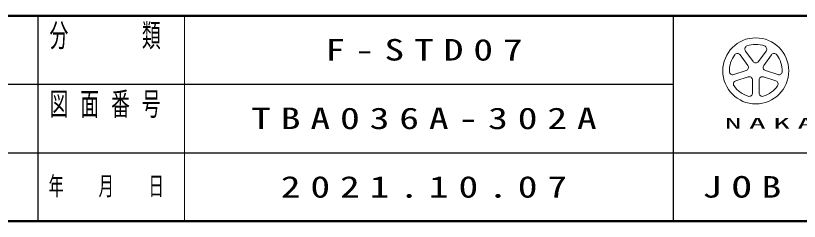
# Model space of a CAD drawing. Units: millimetres on the paper. Extents: x -385 to 0, y -594 to 267.
# Drawn here: x -137.3 to -57.1, y -297 to -276 of the extents above; entities that cross this region are included whole.
import ezdxf

# ---------------------------------------------------------------- set-up
doc = ezdxf.new("R2010")
doc.units = ezdxf.units.MM
doc.layers.add('NAKAMURA図枠', color=7, linetype='Continuous', lineweight=13)
doc.layers.add('図面情報', color=7, linetype='Continuous', lineweight=13)
doc.styles.add('ＭＳ ゴシック', font='')
doc.styles.get('ＭＳ ゴシック').set_extended_font_data('MS Gothic')

msp = doc.modelspace()

# ---------------------------------------------------------------- linework, layer by layer
at = {"layer": 'NAKAMURA図枠', "lineweight": 50}
for p, q in [((-385, -276), (0, -276)), ((-385, -297), (0, -297))]:
    msp.add_line(p, q, dxfattribs=at)
at = {"layer": 'NAKAMURA図枠', "color": 211, "lineweight": 25}
for p, q in [((-135, -276), (-135, -297)), ((-70, -276), (-70, -297)), ((-187.5, -283), (-70, -283)), ((-242.5, -290), (0, -290))]:
    msp.add_line(p, q, dxfattribs=at)
at = {"layer": 'NAKAMURA図枠'}
for p, q in [((-120, -276), (-120, -297)), ((-62.629, -279.607), (-61.844, -280.687)), ((-61.298, -280.687), (-60.513, -279.607)), ((-62.39, -281.083), (-63.175, -280.003)), ((-59.967, -280.003), (-60.752, -281.083)), ((-63.828, -282.015), (-62.559, -281.603)), ((-60.583, -281.603), (-59.313, -282.015)), ((-62.35, -282.245), (-63.62, -282.657)), ((-61.908, -283.901), (-61.908, -282.566)), ((-61.233, -282.566), (-61.233, -283.901)), ((-59.522, -282.657), (-60.792, -282.245))]:
    msp.add_line(p, q, dxfattribs=at)
msp.add_circle((-61.571, -281.637), 3.375, dxfattribs=at)
for centre, radius, start, end in [((-62.356, -279.408), 0.338, 109.39847, 215.99997), ((-61.571, -281.637), 2.7, 70.60155, 109.39847), ((-60.786, -279.408), 0.338, 324, 70.60155), ((-61.571, -281.637), 2.7, 142.60154, 181.39846), ((-63.448, -280.202), 0.338, 35.99999, 142.60154), ((-59.694, -280.202), 0.338, 37.39846, 143.99995), ((-61.571, -281.637), 2.7, 358.60155, 37.39847), ((-62.663, -281.282), 0.338, 287.99998, 35.99999), ((-61.571, -280.488), 0.338, 215.99998, 324), ((-60.479, -281.282), 0.338, 143.99996, 251.99999), ((-63.933, -281.694), 0.338, 181.39848, 287.99997), ((-59.209, -281.694), 0.338, 252.00001, 358.60156), ((-63.516, -282.978), 0.338, 107.99999, 214.60154), ((-62.246, -282.566), 0.338, 359.99997, 107.99999), ((-60.896, -282.566), 0.338, 71.99997, 179.99999), ((-59.626, -282.978), 0.338, 325.39847, 71.99996), ((-61.571, -281.637), 2.7, 214.60156, 253.39848), ((-61.571, -281.637), 2.7, 286.60155, 325.39847), ((-62.246, -283.901), 0.338, 253.39847, 359.99997), ((-60.896, -283.901), 0.338, 179.99999, 286.60154)]:
    msp.add_arc(centre, radius, start, end, dxfattribs=at)

# ---------------------------------------------------------------- texts
at = {"layer": 'NAKAMURA図枠', "color": 4, "style": 'ＭＳ ゴシック'}
for s, insert, char_height, attachment_point in [('\\T1.64;\\W0.6;分\u3000\u3000類', (-127.5, -276.833), 2.346, 2), ('\\T1.64;\\W0.6;図面番号', (-127.5, -283.833), 2.346, 2), ('\\T1.44;\\W2.3;NAKAMURA\\~MFG.CORPORATION', (-35, -287), 1.1, 5), ('\\T1.64;\\W0.6;年\u3000月\u3000日', (-127.5, -293.5), 1.906, 5), ('\\T1.5;\\W1.35;JOB', (-62.5, -293.5), 2.199, 5)]:
    msp.add_mtext(s, dxfattribs=dict(at, insert=insert, char_height=char_height, attachment_point=attachment_point))
at = {"layer": '図面情報', "char_height": 2.199, "attachment_point": 5, "style": 'ＭＳ ゴシック'}
for s, insert in [('\\T1.5;\\W1.35;F-STD07', (-95, -279.5)), ('\\T1.5;\\W1.35;TBA036A-302A', (-95, -286.5)), ('\\T1.5;\\W1.35;2021.10.07', (-95, -293.5))]:
    msp.add_mtext(s, dxfattribs=dict(at, insert=insert))

doc.saveas('drawing.dxf')
